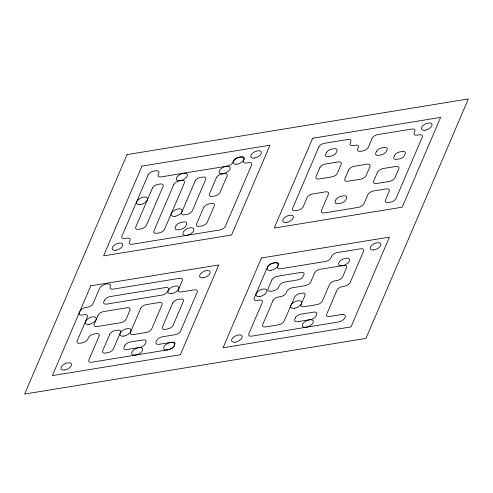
<?xml version="1.0" encoding="UTF-8"?>
<svg xmlns="http://www.w3.org/2000/svg" width="493" height="493" viewBox="0 0 493 493"><rect width="100%" height="100%" fill="white"/><g stroke="black" fill="none" stroke-linecap="round" stroke-linejoin="round"><path stroke-width="0.74" d="M341.402 314.559L329.694 316.469A4.819 2.465 -26.3 0 1 326.711 314.17L336.947 290.223A4.819 2.465 -26.3 0 1 342.493 286.532L344.625 286.186A4.819 2.465 -26.3 0 0 350.172 282.495L363.612 251.066A4.819 2.465 -26.3 0 0 360.63 248.774L337.163 252.601A4.819 2.465 -26.3 0 0 331.616 256.286L330.976 257.784A4.819 2.465 -26.3 0 1 325.429 261.475L280.634 268.777A4.819 2.465 -26.3 0 1 277.645 266.479L278.286 264.988A4.819 2.465 -26.3 0 0 275.297 262.689L273.165 263.034A4.819 2.465 -26.3 0 0 267.619 266.725L254.178 298.154A4.819 2.465 -26.3 0 0 257.167 300.453L259.3 300.101A4.819 2.465 -26.3 0 1 262.288 302.4L248.848 333.829A4.819 2.465 -26.3 0 0 251.837 336.127L338.229 322.034A6.021 3.081 -26.3 0 0 345.192 317.356A6.021 3.081 -26.3 0 0 341.224 314.589M79.256 312.759A4.819 2.465 -26.3 0 0 82.245 315.052L84.377 314.707A4.819 2.465 -26.3 0 1 87.366 317.005L77.124 340.946A4.819 2.465 -26.3 0 0 80.112 343.245L82.245 342.9A4.819 2.465 -26.3 0 0 87.791 339.209L88.432 337.711A4.819 2.465 -26.3 0 1 93.978 334.026L96.11 333.675A4.819 2.465 -26.3 0 1 99.099 335.973L88.857 359.921A4.819 2.465 -26.3 0 0 91.846 362.219L168.643 349.691A4.819 2.465 -26.3 0 0 174.189 346.006L174.824 344.508A4.819 2.465 -26.3 0 0 171.841 342.21L159.042 344.299A4.819 2.465 -26.3 0 1 156.053 342L156.694 340.503A4.819 2.465 -26.3 0 1 162.24 336.811L175.04 334.729A4.819 2.465 -26.3 0 0 180.586 331.037L197.225 292.127A4.819 2.465 -26.3 0 0 194.236 289.829L181.436 291.918A4.819 2.465 -26.3 0 1 178.454 289.619L182.293 280.64A4.819 2.465 -26.3 0 0 179.304 278.342L113.174 289.126A4.819 2.465 -26.3 0 1 110.186 286.846A6.021 3.081 -26.3 0 0 106.426 283.993A6.021 3.081 -26.3 0 0 99.512 288.602L93.122 303.534A4.819 2.465 -26.3 0 1 87.575 307.225L85.443 307.57A4.819 2.465 -26.3 0 0 79.897 311.262M127.04 154.605L24.65 394.061L365.96 338.395L468.35 98.939L127.04 154.605M90.78 285.817L52.381 375.611L180.37 354.738L218.769 264.944L90.78 285.817M141.972 166.092L103.573 255.885L231.568 235.013L269.961 145.219L141.972 166.092M148.159 174.824L121.919 236.19A4.819 2.465 -26.3 0 0 124.908 238.483L127.04 238.137A4.819 2.465 -26.3 0 1 130.029 240.436L129.388 241.934A4.819 2.465 -26.3 0 0 132.37 244.226L219.835 229.966A4.819 2.465 -26.3 0 0 225.381 226.275L251.615 164.915A4.819 2.465 -26.3 0 0 248.632 162.616L246.5 162.967A4.819 2.465 -26.3 0 1 243.511 160.669L244.152 159.171A4.819 2.465 -26.3 0 0 241.163 156.873L239.031 157.224A4.819 2.465 -26.3 0 0 233.485 160.909L232.844 162.407A4.819 2.465 -26.3 0 1 227.298 166.098L161.168 176.882A4.819 2.465 -26.3 0 1 158.185 174.584L158.826 173.086A4.819 2.465 -26.3 0 0 155.837 170.788L153.705 171.139A4.819 2.465 -26.3 0 0 148.159 174.824M98.033 315.261L94.194 324.246A4.819 2.465 -26.3 0 0 97.176 326.539L120.643 322.712A4.819 2.465 -26.3 0 0 126.19 319.026L130.029 310.048A4.819 2.465 -26.3 0 0 127.04 307.749L103.579 311.576A4.819 2.465 -26.3 0 0 98.033 315.261M104.43 300.299L103.789 301.796A4.819 2.465 -26.3 0 0 106.778 304.095L162.24 295.048A4.819 2.465 -26.3 0 0 167.786 291.357L168.427 289.859A4.819 2.465 -26.3 0 0 165.438 287.567L109.976 296.607A4.819 2.465 -26.3 0 0 104.43 300.299M152.423 188.055L135.785 226.965A4.819 2.465 -26.3 0 0 138.773 229.263L140.906 228.912A4.819 2.465 -26.3 0 0 146.452 225.227L163.091 186.311A4.819 2.465 -26.3 0 0 160.102 184.018L157.97 184.364A4.819 2.465 -26.3 0 0 152.423 188.055M109.766 334.236L102.723 350.696A4.819 2.465 -26.3 0 0 105.712 352.994L107.844 352.649A4.819 2.465 -26.3 0 0 113.39 348.958L120.428 332.498A4.819 2.465 -26.3 0 0 117.445 330.199L115.313 330.544A4.819 2.465 -26.3 0 0 109.766 334.236M173.758 184.573L153.921 230.97A4.819 2.465 -26.3 0 0 156.903 233.269L159.036 232.918A4.819 2.465 -26.3 0 0 164.582 229.227L184.425 182.835A4.819 2.465 -26.3 0 0 181.436 180.537L179.304 180.888A4.819 2.465 -26.3 0 0 173.758 184.573M124.698 345.722L124.057 347.22A4.819 2.465 -26.3 0 0 127.04 349.512L139.839 347.429A4.819 2.465 -26.3 0 0 145.386 343.738L146.027 342.241A4.819 2.465 -26.3 0 0 143.044 339.948L130.244 342.031A4.819 2.465 -26.3 0 0 124.698 345.722M140.696 308.304L130.454 332.251A4.819 2.465 -26.3 0 0 133.443 334.55L146.242 332.461A4.819 2.465 -26.3 0 0 151.789 328.776L162.024 304.828A4.819 2.465 -26.3 0 0 159.042 302.529L146.242 304.619A4.819 2.465 -26.3 0 0 140.696 308.304M175.89 225.991L175.249 227.489A4.819 2.465 -26.3 0 0 178.238 229.787L180.37 229.442A4.819 2.465 -26.3 0 0 185.916 225.751L186.557 224.253A4.819 2.465 -26.3 0 0 183.569 221.955L181.436 222.306A4.819 2.465 -26.3 0 0 175.89 225.991M195.086 181.097L181.652 212.526A4.819 2.465 -26.3 0 0 184.635 214.819L186.767 214.473A4.819 2.465 -26.3 0 0 192.313 210.782L205.754 179.353A4.819 2.465 -26.3 0 0 202.765 177.061L200.633 177.406A4.819 2.465 -26.3 0 0 195.086 181.097M203.621 207.547L196.584 224.013A4.819 2.465 -26.3 0 0 199.566 226.312L201.705 225.96A4.819 2.465 -26.3 0 0 207.251 222.269L214.289 205.809A4.819 2.465 -26.3 0 0 211.3 203.51L209.168 203.862A4.819 2.465 -26.3 0 0 203.621 207.547M216.421 177.616L209.383 194.082A4.819 2.465 -26.3 0 0 212.366 196.374L214.498 196.029A4.819 2.465 -26.3 0 0 220.044 192.338L227.088 175.878A4.819 2.465 -26.3 0 0 224.099 173.579L221.967 173.93A4.819 2.465 -26.3 0 0 216.421 177.616M172.692 303.09L162.456 327.032A4.819 2.465 -26.3 0 0 165.438 329.33L167.571 328.985A4.819 2.465 -26.3 0 0 173.117 325.294L183.359 301.346A4.819 2.465 -26.3 0 0 180.37 299.054L178.238 299.399A4.819 2.465 -26.3 0 0 172.692 303.09M261.432 257.987L223.039 347.781L351.028 326.908L389.427 237.115L261.432 257.987M312.63 138.262L274.231 228.056L402.22 207.183L440.619 117.389L312.63 138.262M318.811 146.994L292.577 208.354A4.819 2.465 -26.3 0 0 295.566 210.653L297.698 210.308A4.819 2.465 -26.3 0 0 303.244 206.616L307.084 197.638A4.819 2.465 -26.3 0 1 312.63 193.946L325.429 191.863A4.819 2.465 -26.3 0 1 328.412 194.162L321.374 210.622A4.819 2.465 -26.3 0 0 324.363 212.921L358.491 207.356A4.819 2.465 -26.3 0 0 364.037 203.664L367.877 194.686A4.819 2.465 -26.3 0 1 373.423 190.994L386.222 188.905A4.819 2.465 -26.3 0 1 389.211 191.204L385.372 200.183A4.819 2.465 -26.3 0 0 388.355 202.481L390.493 202.136A4.819 2.465 -26.3 0 0 396.039 198.445L422.273 137.085A4.819 2.465 -26.3 0 0 419.284 134.786L417.152 135.137A4.819 2.465 -26.3 0 1 414.169 132.839L414.81 131.341A4.819 2.465 -26.3 0 0 411.821 129.043L377.687 134.607A4.819 2.465 -26.3 0 0 372.141 138.299L368.302 147.278A4.819 2.465 -26.3 0 1 362.756 150.969L360.623 151.314A4.819 2.465 -26.3 0 1 357.641 149.015L358.275 147.524A4.819 2.465 -26.3 0 0 355.293 145.225L353.161 145.571A4.819 2.465 -26.3 0 1 350.172 143.272L350.813 141.781A4.819 2.465 -26.3 0 0 347.824 139.482L324.357 143.309A4.819 2.465 -26.3 0 0 318.811 146.994M271.883 279.95L268.044 288.929A4.819 2.465 -26.3 0 0 271.033 291.227L273.165 290.882A4.819 2.465 -26.3 0 0 278.711 287.191L279.352 285.693A4.819 2.465 -26.3 0 1 284.899 282.002L297.698 279.919A4.819 2.465 -26.3 0 0 303.244 276.228L303.885 274.73A4.819 2.465 -26.3 0 0 300.896 272.432L277.43 276.259A4.819 2.465 -26.3 0 0 271.883 279.95M319.883 167.706L316.044 176.685A4.819 2.465 -26.3 0 0 319.026 178.984L331.826 176.895A4.819 2.465 -26.3 0 0 337.372 173.209L341.211 164.224A4.819 2.465 -26.3 0 0 338.229 161.932L325.429 164.015A4.819 2.465 -26.3 0 0 319.883 167.706M326.28 152.738L325.639 154.235A4.819 2.465 -26.3 0 0 328.628 156.534L330.76 156.189A4.819 2.465 -26.3 0 0 336.306 152.497L336.947 151A4.819 2.465 -26.3 0 0 333.958 148.701L331.826 149.052A4.819 2.465 -26.3 0 0 326.28 152.738M272.956 300.662L262.714 324.604A4.819 2.465 -26.3 0 0 265.702 326.902L278.545 324.807A4.819 2.465 -26.3 0 0 284.079 321.153L294.641 297.125A4.819 2.465 -26.3 0 1 300.188 293.434L301.962 293.144A4.819 2.465 -26.3 0 1 304.951 295.443L301.112 304.421A4.819 2.465 -26.3 0 0 304.101 306.72L316.894 304.631A4.819 2.465 -26.3 0 0 322.44 300.946L329.484 284.479A4.819 2.465 -26.3 0 1 335.03 280.788L337.163 280.443A4.819 2.465 -26.3 0 0 342.709 276.752L346.548 267.773A4.819 2.465 -26.3 0 0 343.559 265.474L320.099 269.301A4.819 2.465 -26.3 0 0 314.552 272.993L310.713 281.971A4.819 2.465 -26.3 0 1 305.167 285.663L292.367 287.752A4.819 2.465 -26.3 0 0 286.821 291.437L286.18 292.934A4.819 2.465 -26.3 0 1 280.634 296.626L278.502 296.971A4.819 2.465 -26.3 0 0 272.956 300.662M335.881 199.905L335.24 201.397A4.819 2.465 -26.3 0 0 338.229 203.695L340.361 203.35A4.819 2.465 -26.3 0 0 345.907 199.659L346.548 198.161A4.819 2.465 -26.3 0 0 343.559 195.863L341.427 196.214A4.819 2.465 -26.3 0 0 335.881 199.905M348.68 169.968L344.841 178.953A4.819 2.465 -26.3 0 0 347.824 181.245L360.623 179.162A4.819 2.465 -26.3 0 0 366.17 175.471L370.009 166.492A4.819 2.465 -26.3 0 0 367.026 164.194L354.227 166.283A4.819 2.465 -26.3 0 0 348.68 169.968M295.35 317.893L294.709 319.39A4.819 2.465 -26.3 0 0 297.698 321.683L310.498 319.6A4.819 2.465 -26.3 0 0 316.044 315.908L316.685 314.411A4.819 2.465 -26.3 0 0 313.696 312.112L300.896 314.201A4.819 2.465 -26.3 0 0 295.35 317.893M376.412 151.524L375.771 153.021A4.819 2.465 -26.3 0 0 378.76 155.32L380.892 154.975A4.819 2.465 -26.3 0 0 386.438 151.283L387.079 149.786A4.819 2.465 -26.3 0 0 384.09 147.487L381.958 147.838A4.819 2.465 -26.3 0 0 376.412 151.524M377.478 172.236L373.639 181.214A4.819 2.465 -26.3 0 0 376.621 183.513L389.421 181.424A4.819 2.465 -26.3 0 0 394.967 177.739L398.806 168.754A4.819 2.465 -26.3 0 0 395.824 166.461L383.024 168.544A4.819 2.465 -26.3 0 0 377.478 172.236M394.542 155.529L393.901 157.027A4.819 2.465 -26.3 0 0 396.89 159.325L399.022 158.974A4.819 2.465 -26.3 0 0 404.568 155.289L405.209 153.791A4.819 2.465 -26.3 0 0 402.22 151.493L400.088 151.838A4.819 2.465 -26.3 0 0 394.542 155.529M89.054 324.382A6.021 3.081 -26.3 0 0 96.227 318.065A6.021 3.081 -26.3 0 0 87.058 319.421A6.021 3.081 -26.3 0 0 89.054 324.382M167.447 349.888A6.021 3.081 -26.3 0 0 174.621 343.572A6.021 3.081 -26.3 0 0 165.451 344.921A6.021 3.081 -26.3 0 0 167.447 349.888M203.245 277.781A5.78 2.958 -26.3 0 0 210.135 271.711A5.78 2.958 -26.3 0 0 201.329 273.011A5.78 2.958 -26.3 0 0 203.245 277.781M64.589 370.003A5.78 2.958 -26.3 0 0 71.479 363.939A5.78 2.958 -26.3 0 0 62.673 365.233A5.78 2.958 -26.3 0 0 64.589 370.003M270.904 270.361A6.021 3.081 -26.3 0 0 278.077 264.045A6.021 3.081 -26.3 0 0 268.913 265.4A6.021 3.081 -26.3 0 0 270.904 270.361M373.904 249.945A5.78 2.958 -26.3 0 0 380.787 243.881A5.78 2.958 -26.3 0 0 371.987 245.181A5.78 2.958 -26.3 0 0 373.904 249.945M235.247 342.173A5.78 2.958 -26.3 0 0 242.131 336.109A5.78 2.958 -26.3 0 0 233.331 337.403A5.78 2.958 -26.3 0 0 235.247 342.173M425.095 130.22A5.78 2.958 -26.3 0 0 431.985 124.156A5.78 2.958 -26.3 0 0 423.179 125.45A5.78 2.958 -26.3 0 0 425.095 130.22M286.439 222.442A5.78 2.958 -26.3 0 0 293.329 216.378A5.78 2.958 -26.3 0 0 284.523 217.678A5.78 2.958 -26.3 0 0 286.439 222.442M115.781 250.271A5.78 2.958 -26.3 0 0 122.671 244.208A5.78 2.958 -26.3 0 0 113.871 245.508A5.78 2.958 -26.3 0 0 115.781 250.271M254.437 158.05A5.78 2.958 -26.3 0 0 261.327 151.986A5.78 2.958 -26.3 0 0 252.527 153.28A5.78 2.958 -26.3 0 0 254.437 158.05M222.904 173.776A6.021 3.081 -26.3 0 0 230.083 167.454A6.021 3.081 -26.3 0 0 220.913 168.809A6.021 3.081 -26.3 0 0 222.904 173.776M236.905 164.249A5.78 2.958 -26.3 0 0 243.795 158.185A5.78 2.958 -26.3 0 0 234.988 159.486A5.78 2.958 -26.3 0 0 236.905 164.249M123.718 336.134A6.021 3.081 -26.3 0 0 130.892 329.817A6.021 3.081 -26.3 0 0 121.722 331.167A6.021 3.081 -26.3 0 0 123.718 336.134M135.452 355.102A6.021 3.081 -26.3 0 0 142.625 348.785A6.021 3.081 -26.3 0 0 133.455 350.141A6.021 3.081 -26.3 0 0 135.452 355.102M171.687 293.557A6.021 3.081 -26.3 0 0 178.86 287.24A6.021 3.081 -26.3 0 0 169.697 288.59A6.021 3.081 -26.3 0 0 171.687 293.557M342.345 265.727A6.021 3.081 -26.3 0 0 349.519 259.404A6.021 3.081 -26.3 0 0 340.349 260.76A6.021 3.081 -26.3 0 0 342.345 265.727M306.104 327.272A6.021 3.081 -26.3 0 0 313.277 320.955A6.021 3.081 -26.3 0 0 304.113 322.311A6.021 3.081 -26.3 0 0 306.104 327.272M294.37 308.304A6.021 3.081 -26.3 0 0 301.543 301.987A6.021 3.081 -26.3 0 0 292.38 303.337A6.021 3.081 -26.3 0 0 294.37 308.304M259.706 296.552A6.021 3.081 -26.3 0 0 266.879 290.235A6.021 3.081 -26.3 0 0 257.71 291.591A6.021 3.081 -26.3 0 0 259.706 296.552M140.271 204.601A6.021 3.081 -26.3 0 0 147.444 198.285A6.021 3.081 -26.3 0 0 138.274 199.634A6.021 3.081 -26.3 0 0 140.271 204.601M174.935 216.353A6.021 3.081 -26.3 0 0 182.108 210.036A6.021 3.081 -26.3 0 0 172.938 211.386A6.021 3.081 -26.3 0 0 174.935 216.353M186.668 235.321A6.021 3.081 -26.3 0 0 193.841 229.005A6.021 3.081 -26.3 0 0 184.672 230.354A6.021 3.081 -26.3 0 0 186.668 235.321M180.118 180.752A6.021 3.081 -26.3 0 0 187.291 174.436A6.021 3.081 -26.3 0 0 178.121 175.785A6.021 3.081 -26.3 0 0 180.118 180.752"/></g></svg>
